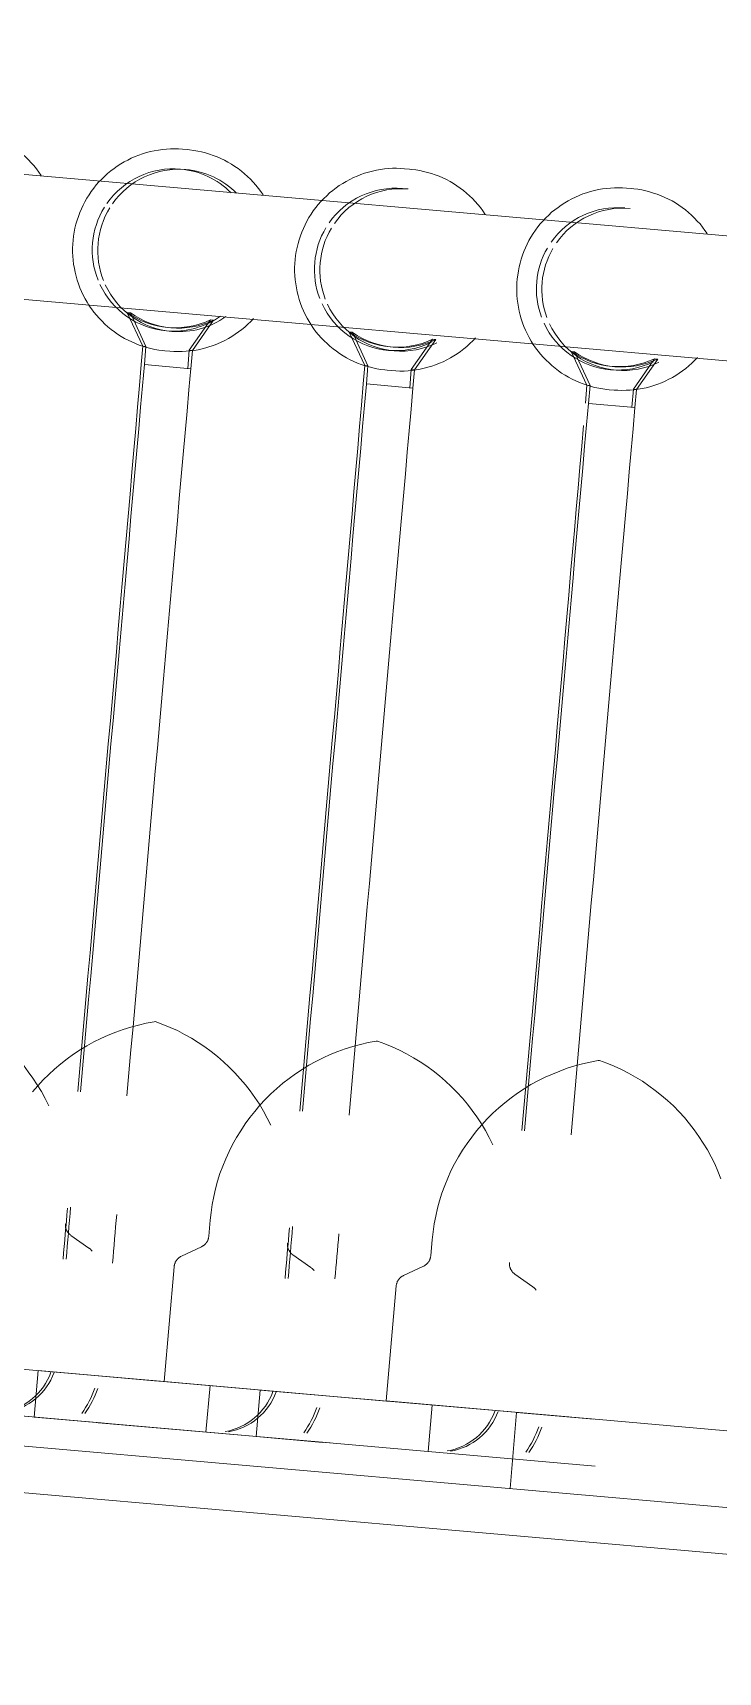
# Model space of a CAD drawing. Header units: millimetres. Extents: x 4237772 to 4686020, y -673 to 29459.
# Drawn here: x 4342381.6 to 4342425.6, y 16841.5 to 16946.8 of the extents above; entities that cross this region are included whole.
import ezdxf

# ---------------------------------------------------------------- set-up
doc = ezdxf.new("R2010")
doc.units = ezdxf.units.MM
doc.layers.add('Q-SPCQ', color=91, linetype='Continuous', lineweight=5)

# ---------------------------------------------------------------- blocks, each defined once
blk = doc.blocks.new('Static Line_Sayfa_Metal Deck_Pan Mount - Up to 15 _ pitch - Max 2 Users-1848787-SECTION - GRIDS C4-C5')
at = {"layer": 'Q-SPCQ'}
for p, q in [((4342462.49, 16930.58), (4342276.94, 16946.82)), ((4342391.5, 16939.31), (4342391.19, 16939.33)), ((4342276.24, 16938.85), (4342461.8, 16922.62)), ((4342405.78, 16938.06), (4342405.46, 16938.08)), ((4342420.05, 16936.81), (4342419.73, 16936.84)), ((4342388.63, 16926.68), (4342387.63, 16928.83)), ((4342387.63, 16928.83), (4342387.83, 16928.82)), ((4342387.83, 16928.82), (4342388.83, 16926.66)), ((4342392.98, 16928.36), (4342391.62, 16926.42)), ((4342391.82, 16926.4), (4342393.18, 16928.35)), ((4342392.98, 16928.36), (4342393.18, 16928.35)), ((4342402.9, 16925.43), (4342401.9, 16927.58)), ((4342401.9, 16927.58), (4342402.1, 16927.57)), ((4342402.1, 16927.57), (4342403.1, 16925.41)), ((4342388.53, 16925.51), (4342388.63, 16926.68)), ((4342388.63, 16926.68), (4342388.83, 16926.66)), ((4342388.83, 16926.66), (4342388.73, 16925.49)), ((4342390.05, 16926.38), (4342390.37, 16926.35)), ((4342391.62, 16926.42), (4342391.52, 16925.25)), ((4342391.62, 16926.42), (4342391.82, 16926.4)), ((4342391.72, 16925.23), (4342391.82, 16926.4)), ((4342407.26, 16927.12), (4342405.89, 16925.17)), ((4342406.09, 16925.15), (4342407.46, 16927.1)), ((4342407.26, 16927.12), (4342407.46, 16927.1)), ((4342417.18, 16924.18), (4342416.17, 16926.34)), ((4342416.17, 16926.34), (4342416.37, 16926.32)), ((4342416.37, 16926.32), (4342417.38, 16924.16)), ((4342388.73, 16925.49), (4342391.72, 16925.23)), ((4342402.8, 16924.26), (4342402.9, 16925.43)), ((4342402.9, 16925.43), (4342403.1, 16925.41)), ((4342403.1, 16925.41), (4342403, 16924.25)), ((4342421.53, 16925.87), (4342420.17, 16923.92)), ((4342420.37, 16923.9), (4342421.73, 16925.85)), ((4342421.53, 16925.87), (4342421.73, 16925.85)), ((4342403, 16924.25), (4342405.99, 16923.98)), ((4342404.33, 16925.13), (4342404.64, 16925.11)), ((4342405.89, 16925.17), (4342405.79, 16924)), ((4342405.89, 16925.17), (4342406.09, 16925.15)), ((4342405.99, 16923.98), (4342406.09, 16925.15)), ((4342417.08, 16923.01), (4342417.18, 16924.18)), ((4342417.18, 16924.18), (4342417.38, 16924.16)), ((4342417.38, 16924.16), (4342417.28, 16923)), ((4342418.6, 16923.88), (4342418.92, 16923.86)), ((4342420.17, 16923.92), (4342420.06, 16922.75)), ((4342420.17, 16923.92), (4342420.37, 16923.9)), ((4342420.26, 16922.74), (4342420.37, 16923.9)), ((4342417.28, 16923), (4342420.26, 16922.74)), ((4342392.96, 16870.5), (4342392.87, 16869.48)), ((4342385.16, 16868.72), (4342384, 16869.53)), ((4342392.4, 16868.8), (4342391.12, 16868.2)), ((4342407.23, 16869.25), (4342407.14, 16868.23)), ((4342390.64, 16867.52), (4342390, 16860.14)), ((4342399.43, 16867.47), (4342398.27, 16868.28)), ((4342406.67, 16867.55), (4342405.39, 16866.95)), ((4342404.92, 16866.28), (4342404.27, 16858.89)), ((4342413.7, 16866.23), (4342412.55, 16867.04)), ((4342367.63, 16862.09), (4342390.27, 16860.11)), ((4342375.72, 16861.38), (4342390.25, 16860.11)), ((4342381.9, 16860.84), (4342381.64, 16857.85)), ((4342381.9, 16860.84), (4342389.61, 16860.17)), ((4342381.9, 16860.84), (4342404.54, 16858.86)), ((4342390, 16860.14), (4342404.53, 16858.86)), ((4342392.69, 16856.89), (4342392.96, 16859.88)), ((4342396.18, 16859.59), (4342395.91, 16856.61)), ((4342396.18, 16859.59), (4342403.88, 16858.92)), ((4342396.18, 16859.59), (4342416.02, 16857.86)), ((4342404.27, 16858.89), (4342416, 16857.86)), ((4342386.4, 16857.44), (4342371.49, 16858.74)), ((4342386.6, 16857.42), (4342371.62, 16858.73)), ((4342386.6, 16857.42), (4342372.33, 16858.67)), ((4342385.96, 16857.48), (4342381.64, 16857.85)), ((4342385.92, 16857.48), (4342381.64, 16857.85)), ((4342406.97, 16855.64), (4342407.23, 16858.63)), ((4342412.66, 16858.15), (4342412.24, 16853.26)), ((4342417.63, 16857.72), (4342412.66, 16858.15)), ((4342412.66, 16858.15), (4342412.81, 16858.14)), ((4342412.81, 16858.14), (4342412.96, 16858.13)), ((4342417.96, 16857.69), (4342412.96, 16858.13)), ((4342515.06, 16844.26), (4342370.87, 16856.88)), ((4342400.67, 16856.19), (4342385.77, 16857.49)), ((4342385.77, 16857.49), (4342385.89, 16857.48)), ((4342400.87, 16856.17), (4342385.89, 16857.48)), ((4342400.87, 16856.17), (4342386.6, 16857.42)), ((4342417.96, 16857.69), (4342442.86, 16855.51)), ((4342400.23, 16856.23), (4342395.91, 16856.61)), ((4342400.19, 16856.23), (4342395.91, 16856.61)), ((4342417.7, 16854.7), (4342400.87, 16856.17)), ((4342372.7, 16853.71), (4342512.7, 16841.46))]:
    blk.add_line(p, q, dxfattribs=at)
at = {"layer": 'Q-SPCQ', "flags": 128}
for points in [[(4342382.09, 16937.65), (4342381.95, 16937.87), (4342381.79, 16938.07), (4342381.63, 16938.28), (4342381.46, 16938.47), (4342381.28, 16938.66), (4342381.09, 16938.84), (4342380.89, 16939.01), (4342380.69, 16939.18), (4342380.49, 16939.34), (4342380.27, 16939.48), (4342380.05, 16939.62), (4342379.83, 16939.75), (4342379.6, 16939.88), (4342379.37, 16939.99), (4342379.13, 16940.09), (4342378.89, 16940.19), (4342378.64, 16940.27), (4342378.39, 16940.34), (4342378.14, 16940.41), (4342377.88, 16940.46), (4342377.63, 16940.51), (4342377.37, 16940.54), (4342377.23, 16940.55)], [(4342391.19, 16939.33), (4342390.93, 16939.35), (4342390.67, 16939.36), (4342390.41, 16939.35), (4342390.15, 16939.34), (4342389.89, 16939.32), (4342389.63, 16939.28), (4342389.37, 16939.24), (4342389.12, 16939.18), (4342388.87, 16939.12), (4342388.62, 16939.04), (4342388.37, 16938.96), (4342388.13, 16938.86), (4342387.89, 16938.76), (4342387.66, 16938.64), (4342387.43, 16938.52), (4342387.21, 16938.39), (4342386.99, 16938.25), (4342386.78, 16938.1), (4342386.57, 16937.94), (4342386.37, 16937.78), (4342386.18, 16937.6), (4342385.99, 16937.42), (4342385.81, 16937.23), (4342385.64, 16937.04), (4342385.48, 16936.83), (4342385.32, 16936.62), (4342385.18, 16936.41), (4342385.04, 16936.19), (4342384.91, 16935.96), (4342384.79, 16935.73), (4342384.68, 16935.5), (4342384.58, 16935.26), (4342384.49, 16935.01), (4342384.41, 16934.77), (4342384.33, 16934.52), (4342384.27, 16934.26), (4342384.22, 16934.01), (4342384.18, 16933.75), (4342384.15, 16933.49), (4342384.13, 16933.23), (4342384.12, 16932.97), (4342384.12, 16932.71), (4342384.13, 16932.46), (4342384.15, 16932.2), (4342384.18, 16931.94), (4342384.23, 16931.68), (4342384.28, 16931.43), (4342384.34, 16931.17), (4342384.41, 16930.92), (4342384.5, 16930.68), (4342384.59, 16930.43), (4342384.69, 16930.2), (4342384.8, 16929.96), (4342384.92, 16929.73), (4342385.05, 16929.5), (4342385.19, 16929.28), (4342385.34, 16929.07), (4342385.49, 16928.86), (4342385.66, 16928.66), (4342385.83, 16928.47), (4342386.01, 16928.28), (4342386.19, 16928.1), (4342386.39, 16927.92), (4342386.59, 16927.76), (4342386.8, 16927.6), (4342387.01, 16927.45), (4342387.23, 16927.31), (4342387.45, 16927.18), (4342387.68, 16927.06), (4342387.92, 16926.95), (4342388.15, 16926.84), (4342388.4, 16926.75), (4342388.64, 16926.67), (4342388.89, 16926.59), (4342389.14, 16926.53), (4342389.4, 16926.47), (4342389.66, 16926.43), (4342389.91, 16926.4), (4342390.05, 16926.38)], [(4342396.37, 16936.4), (4342396.22, 16936.62), (4342396.06, 16936.82), (4342395.9, 16937.03), (4342395.73, 16937.22), (4342395.55, 16937.41), (4342395.36, 16937.59), (4342395.17, 16937.76), (4342394.97, 16937.93), (4342394.76, 16938.09), (4342394.55, 16938.23), (4342394.33, 16938.38), (4342394.1, 16938.51), (4342393.87, 16938.63), (4342393.64, 16938.74), (4342393.4, 16938.84), (4342393.16, 16938.94), (4342392.91, 16939.02), (4342392.66, 16939.1), (4342392.41, 16939.16), (4342392.16, 16939.21), (4342391.9, 16939.26), (4342391.64, 16939.29), (4342391.5, 16939.31)], [(4342405.46, 16938.08), (4342405.2, 16938.1), (4342404.94, 16938.11), (4342404.68, 16938.11), (4342404.42, 16938.09), (4342404.16, 16938.07), (4342403.9, 16938.03), (4342403.65, 16937.99), (4342403.39, 16937.93), (4342403.14, 16937.87), (4342402.89, 16937.79), (4342402.65, 16937.71), (4342402.4, 16937.61), (4342402.17, 16937.51), (4342401.93, 16937.4), (4342401.7, 16937.27), (4342401.48, 16937.14), (4342401.26, 16937), (4342401.05, 16936.85), (4342400.84, 16936.69), (4342400.64, 16936.53), (4342400.45, 16936.35), (4342400.26, 16936.17), (4342400.08, 16935.98), (4342399.91, 16935.79), (4342399.75, 16935.58), (4342399.59, 16935.38), (4342399.45, 16935.16), (4342399.31, 16934.94), (4342399.18, 16934.71), (4342399.06, 16934.48), (4342398.95, 16934.25), (4342398.85, 16934.01), (4342398.76, 16933.76), (4342398.68, 16933.52), (4342398.61, 16933.27), (4342398.55, 16933.02), (4342398.49, 16932.76), (4342398.45, 16932.5), (4342398.42, 16932.25), (4342398.4, 16931.99), (4342398.39, 16931.73), (4342398.39, 16931.47), (4342398.4, 16931.21), (4342398.43, 16930.95), (4342398.46, 16930.69), (4342398.5, 16930.43), (4342398.55, 16930.18), (4342398.61, 16929.93), (4342398.69, 16929.68), (4342398.77, 16929.43), (4342398.86, 16929.19), (4342398.96, 16928.95), (4342399.07, 16928.71), (4342399.19, 16928.48), (4342399.32, 16928.26), (4342399.46, 16928.04), (4342399.61, 16927.82), (4342399.76, 16927.61), (4342399.93, 16927.41), (4342400.1, 16927.22), (4342400.28, 16927.03), (4342400.47, 16926.85), (4342400.66, 16926.67), (4342400.86, 16926.51), (4342401.07, 16926.35), (4342401.28, 16926.2), (4342401.5, 16926.06), (4342401.73, 16925.93), (4342401.95, 16925.81), (4342402.19, 16925.7), (4342402.43, 16925.59), (4342402.67, 16925.5), (4342402.92, 16925.42), (4342403.17, 16925.34), (4342403.42, 16925.28), (4342403.67, 16925.22), (4342403.93, 16925.18), (4342404.19, 16925.15), (4342404.33, 16925.13)], [(4342410.64, 16935.15), (4342410.49, 16935.37), (4342410.34, 16935.58), (4342410.17, 16935.78), (4342410, 16935.97), (4342409.82, 16936.16), (4342409.63, 16936.34), (4342409.44, 16936.52), (4342409.24, 16936.68), (4342409.03, 16936.84), (4342408.82, 16936.99), (4342408.6, 16937.13), (4342408.38, 16937.26), (4342408.15, 16937.38), (4342407.91, 16937.49), (4342407.67, 16937.6), (4342407.43, 16937.69), (4342407.18, 16937.77), (4342406.94, 16937.85), (4342406.68, 16937.91), (4342406.43, 16937.97), (4342406.17, 16938.01), (4342405.92, 16938.04), (4342405.78, 16938.06)], [(4342419.73, 16936.84), (4342419.47, 16936.85), (4342419.21, 16936.86), (4342418.95, 16936.86), (4342418.69, 16936.84), (4342418.43, 16936.82), (4342418.18, 16936.78), (4342417.92, 16936.74), (4342417.67, 16936.68), (4342417.41, 16936.62), (4342417.16, 16936.54), (4342416.92, 16936.46), (4342416.68, 16936.37), (4342416.44, 16936.26), (4342416.2, 16936.15), (4342415.98, 16936.02), (4342415.75, 16935.89), (4342415.53, 16935.75), (4342415.32, 16935.6), (4342415.11, 16935.44), (4342414.91, 16935.28), (4342414.72, 16935.1), (4342414.53, 16934.92), (4342414.36, 16934.73), (4342414.18, 16934.54), (4342414.02, 16934.34), (4342413.87, 16934.13), (4342413.72, 16933.91), (4342413.58, 16933.69), (4342413.45, 16933.47), (4342413.33, 16933.23), (4342413.22, 16933), (4342413.12, 16932.76), (4342413.03, 16932.52), (4342412.95, 16932.27), (4342412.88, 16932.02), (4342412.82, 16931.77), (4342412.77, 16931.51), (4342412.73, 16931.25), (4342412.7, 16931), (4342412.68, 16930.74), (4342412.67, 16930.48), (4342412.67, 16930.22), (4342412.68, 16929.96), (4342412.7, 16929.7), (4342412.73, 16929.44), (4342412.77, 16929.18), (4342412.82, 16928.93), (4342412.89, 16928.68), (4342412.96, 16928.43), (4342413.04, 16928.18), (4342413.13, 16927.94), (4342413.23, 16927.7), (4342413.35, 16927.46), (4342413.47, 16927.23), (4342413.6, 16927.01), (4342413.73, 16926.79), (4342413.88, 16926.57), (4342414.04, 16926.36), (4342414.2, 16926.16), (4342414.37, 16925.97), (4342414.55, 16925.78), (4342414.74, 16925.6), (4342414.93, 16925.43), (4342415.13, 16925.26), (4342415.34, 16925.1), (4342415.55, 16924.95), (4342415.77, 16924.81), (4342416, 16924.68), (4342416.23, 16924.56), (4342416.46, 16924.45), (4342416.7, 16924.35), (4342416.94, 16924.25), (4342417.19, 16924.17), (4342417.44, 16924.09), (4342417.69, 16924.03), (4342417.94, 16923.98), (4342418.2, 16923.93), (4342418.46, 16923.9), (4342418.6, 16923.88)], [(4342424.91, 16933.91), (4342424.76, 16934.12), (4342424.61, 16934.33), (4342424.45, 16934.53), (4342424.27, 16934.72), (4342424.09, 16934.91), (4342423.91, 16935.09), (4342423.71, 16935.27), (4342423.51, 16935.43), (4342423.31, 16935.59), (4342423.09, 16935.74), (4342422.87, 16935.88), (4342422.65, 16936.01), (4342422.42, 16936.13), (4342422.18, 16936.24), (4342421.95, 16936.35), (4342421.7, 16936.44), (4342421.46, 16936.52), (4342421.21, 16936.6), (4342420.96, 16936.66), (4342420.7, 16936.72), (4342420.45, 16936.76), (4342420.19, 16936.79), (4342420.05, 16936.81)], [(4342390.37, 16926.35), (4342390.63, 16926.34), (4342390.89, 16926.33), (4342391.15, 16926.33), (4342391.41, 16926.35), (4342391.67, 16926.37), (4342391.93, 16926.41), (4342392.18, 16926.45), (4342392.44, 16926.51), (4342392.69, 16926.57), (4342392.94, 16926.65), (4342393.18, 16926.73), (4342393.42, 16926.82), (4342393.66, 16926.93), (4342393.9, 16927.04), (4342394.13, 16927.17), (4342394.35, 16927.3), (4342394.57, 16927.44), (4342394.78, 16927.59), (4342394.99, 16927.75), (4342395.19, 16927.91), (4342395.38, 16928.09), (4342395.57, 16928.27), (4342395.74, 16928.46)], [(4342404.64, 16925.11), (4342404.9, 16925.09), (4342405.16, 16925.08), (4342405.42, 16925.08), (4342405.68, 16925.1), (4342405.94, 16925.12), (4342406.2, 16925.16), (4342406.45, 16925.2), (4342406.71, 16925.26), (4342406.96, 16925.32), (4342407.21, 16925.4), (4342407.45, 16925.48), (4342407.7, 16925.58), (4342407.93, 16925.68), (4342408.17, 16925.79), (4342408.4, 16925.92), (4342408.62, 16926.05), (4342408.84, 16926.19), (4342409.05, 16926.34), (4342409.26, 16926.5), (4342409.46, 16926.66), (4342409.65, 16926.84), (4342409.84, 16927.02), (4342410.02, 16927.21)], [(4342418.92, 16923.86), (4342419.17, 16923.84), (4342419.43, 16923.83), (4342419.69, 16923.84), (4342419.95, 16923.85), (4342420.21, 16923.87), (4342420.47, 16923.91), (4342420.73, 16923.95), (4342420.98, 16924.01), (4342421.23, 16924.07), (4342421.48, 16924.15), (4342421.73, 16924.23), (4342421.97, 16924.33), (4342422.21, 16924.43), (4342422.44, 16924.55), (4342422.67, 16924.67), (4342422.89, 16924.8), (4342423.11, 16924.94), (4342423.33, 16925.09), (4342423.53, 16925.25), (4342423.73, 16925.41), (4342423.93, 16925.59), (4342424.11, 16925.77), (4342424.29, 16925.96)], [(4342375.16, 16884.52), (4342375.64, 16884.34), (4342376.11, 16884.15), (4342376.58, 16883.93), (4342377.04, 16883.7), (4342377.48, 16883.45), (4342377.92, 16883.18), (4342378.34, 16882.9), (4342378.76, 16882.59), (4342379.16, 16882.28), (4342379.54, 16881.94), (4342379.92, 16881.59), (4342380.28, 16881.23), (4342380.62, 16880.85), (4342380.95, 16880.46), (4342381.27, 16880.05), (4342381.56, 16879.64), (4342381.84, 16879.21), (4342382.11, 16878.77), (4342382.35, 16878.32), (4342382.58, 16877.86)], [(4342381.54, 16878.75), (4342381.88, 16879.14), (4342382.22, 16879.52), (4342382.59, 16879.88), (4342382.96, 16880.22), (4342383.35, 16880.55), (4342383.76, 16880.87), (4342384.17, 16881.17), (4342384.6, 16881.45), (4342385.04, 16881.71), (4342385.49, 16881.96), (4342385.94, 16882.19), (4342386.41, 16882.4), (4342386.89, 16882.59), (4342387.37, 16882.76), (4342387.86, 16882.92), (4342388.35, 16883.05), (4342388.85, 16883.16), (4342389.35, 16883.26), (4342389.43, 16883.27)], [(4342389.43, 16883.27), (4342389.91, 16883.09), (4342390.39, 16882.9), (4342390.85, 16882.69), (4342391.31, 16882.45), (4342391.75, 16882.2), (4342392.19, 16881.93), (4342392.62, 16881.65), (4342393.03, 16881.35), (4342393.43, 16881.03), (4342393.82, 16880.69), (4342394.19, 16880.34), (4342394.55, 16879.98), (4342394.89, 16879.6), (4342395.22, 16879.21), (4342395.54, 16878.81), (4342395.83, 16878.39), (4342396.12, 16877.96), (4342396.38, 16877.52), (4342396.62, 16877.07), (4342396.85, 16876.61)], [(4342392.96, 16870.5), (4342393.02, 16871.01), (4342393.09, 16871.51), (4342393.19, 16872.02), (4342393.3, 16872.52), (4342393.44, 16873.01), (4342393.59, 16873.5), (4342393.77, 16873.98), (4342393.96, 16874.45), (4342394.17, 16874.92), (4342394.4, 16875.37), (4342394.65, 16875.82), (4342394.92, 16876.26), (4342395.2, 16876.69), (4342395.5, 16877.1), (4342395.82, 16877.5), (4342396.15, 16877.89), (4342396.5, 16878.27), (4342396.86, 16878.63), (4342397.24, 16878.97), (4342397.63, 16879.31), (4342398.03, 16879.62), (4342398.45, 16879.92), (4342398.87, 16880.2), (4342399.31, 16880.47), (4342399.76, 16880.71), (4342400.22, 16880.94), (4342400.68, 16881.15), (4342401.16, 16881.34), (4342401.64, 16881.52), (4342402.13, 16881.67), (4342402.62, 16881.8), (4342403.12, 16881.92), (4342403.63, 16882.01), (4342403.71, 16882.02)], [(4342403.71, 16882.02), (4342404.19, 16881.85), (4342404.66, 16881.65), (4342405.13, 16881.44), (4342405.58, 16881.2), (4342406.03, 16880.95), (4342406.46, 16880.69), (4342406.89, 16880.4), (4342407.3, 16880.1), (4342407.7, 16879.78), (4342408.09, 16879.44), (4342408.46, 16879.1), (4342408.82, 16878.73), (4342409.17, 16878.35), (4342409.5, 16877.96), (4342409.81, 16877.56), (4342410.11, 16877.14), (4342410.39, 16876.71), (4342410.65, 16876.27), (4342410.9, 16875.82), (4342411.12, 16875.36)], [(4342407.23, 16869.25), (4342407.29, 16869.76), (4342407.36, 16870.27), (4342407.46, 16870.77), (4342407.57, 16871.27), (4342407.71, 16871.76), (4342407.86, 16872.25), (4342408.04, 16872.73), (4342408.23, 16873.2), (4342408.44, 16873.67), (4342408.67, 16874.13), (4342408.92, 16874.57), (4342409.19, 16875.01), (4342409.47, 16875.44), (4342409.77, 16875.85), (4342410.09, 16876.25), (4342410.42, 16876.64), (4342410.77, 16877.02), (4342411.13, 16877.38), (4342411.51, 16877.73), (4342411.9, 16878.06), (4342412.3, 16878.37), (4342412.72, 16878.67), (4342413.15, 16878.95), (4342413.58, 16879.22), (4342414.03, 16879.46), (4342414.49, 16879.69), (4342414.96, 16879.9), (4342415.43, 16880.09), (4342415.91, 16880.27), (4342416.4, 16880.42), (4342416.9, 16880.55), (4342417.39, 16880.67), (4342417.9, 16880.76), (4342417.98, 16880.77)], [(4342417.98, 16880.77), (4342418.46, 16880.6), (4342418.93, 16880.4), (4342419.4, 16880.19), (4342419.85, 16879.96), (4342420.3, 16879.7), (4342420.74, 16879.44), (4342421.16, 16879.15), (4342421.57, 16878.85), (4342421.97, 16878.53), (4342422.36, 16878.2), (4342422.74, 16877.85), (4342423.1, 16877.48), (4342423.44, 16877.1), (4342423.77, 16876.71), (4342424.08, 16876.31), (4342424.38, 16875.89), (4342424.66, 16875.46), (4342424.92, 16875.02), (4342425.17, 16874.57), (4342425.4, 16874.12), (4342425.6, 16873.65), (4342425.79, 16873.17)], [(4342383.65, 16870.28), (4342383.65, 16870.25), (4342383.65, 16870.22), (4342383.65, 16870.18), (4342383.65, 16870.15), (4342383.66, 16870.12), (4342383.66, 16870.08), (4342383.67, 16870.05), (4342383.67, 16870.02), (4342383.68, 16869.99), (4342383.69, 16869.96), (4342383.7, 16869.92), (4342383.71, 16869.89), (4342383.73, 16869.86), (4342383.74, 16869.83), (4342383.76, 16869.81), (4342383.77, 16869.78), (4342383.79, 16869.75), (4342383.81, 16869.72), (4342383.83, 16869.7), (4342383.85, 16869.67), (4342383.87, 16869.65), (4342383.9, 16869.62), (4342383.92, 16869.6), (4342383.95, 16869.58), (4342383.97, 16869.56), (4342384, 16869.54)], [(4342392.4, 16868.8), (4342392.43, 16868.81), (4342392.46, 16868.83), (4342392.48, 16868.85), (4342392.51, 16868.86), (4342392.54, 16868.88), (4342392.57, 16868.9), (4342392.59, 16868.92), (4342392.62, 16868.95), (4342392.64, 16868.97), (4342392.66, 16868.99), (4342392.68, 16869.02), (4342392.7, 16869.04), (4342392.72, 16869.07), (4342392.74, 16869.1), (4342392.76, 16869.13), (4342392.78, 16869.16), (4342392.79, 16869.19), (4342392.8, 16869.22), (4342392.82, 16869.25), (4342392.83, 16869.28), (4342392.84, 16869.31), (4342392.85, 16869.34), (4342392.86, 16869.37), (4342392.86, 16869.4), (4342392.87, 16869.44), (4342392.87, 16869.47)], [(4342385.16, 16868.72), (4342385.19, 16868.7), (4342385.21, 16868.68), (4342385.24, 16868.66), (4342385.26, 16868.64), (4342385.28, 16868.62), (4342385.31, 16868.59), (4342385.33, 16868.57), (4342385.35, 16868.54), (4342385.37, 16868.51)], [(4342397.93, 16869.03), (4342397.92, 16869), (4342397.92, 16868.97), (4342397.92, 16868.93), (4342397.92, 16868.9), (4342397.93, 16868.87), (4342397.93, 16868.84), (4342397.94, 16868.8), (4342397.94, 16868.77), (4342397.95, 16868.74), (4342397.96, 16868.71), (4342397.97, 16868.68), (4342397.99, 16868.65), (4342398, 16868.62), (4342398.01, 16868.59), (4342398.03, 16868.56), (4342398.05, 16868.53), (4342398.06, 16868.5), (4342398.08, 16868.47), (4342398.1, 16868.45), (4342398.12, 16868.42), (4342398.15, 16868.4), (4342398.17, 16868.37), (4342398.19, 16868.35), (4342398.22, 16868.33), (4342398.24, 16868.31), (4342398.27, 16868.29)], [(4342390.64, 16867.52), (4342390.65, 16867.56), (4342390.65, 16867.59), (4342390.66, 16867.62), (4342390.67, 16867.66), (4342390.67, 16867.69), (4342390.68, 16867.72), (4342390.7, 16867.75), (4342390.71, 16867.78), (4342390.72, 16867.81), (4342390.74, 16867.84), (4342390.75, 16867.87), (4342390.77, 16867.9), (4342390.79, 16867.92), (4342390.81, 16867.95), (4342390.83, 16867.98), (4342390.85, 16868), (4342390.87, 16868.03), (4342390.9, 16868.05), (4342390.92, 16868.07), (4342390.94, 16868.09), (4342390.97, 16868.11), (4342391, 16868.13), (4342391.03, 16868.15), (4342391.05, 16868.17), (4342391.08, 16868.18), (4342391.11, 16868.2)], [(4342399.43, 16867.47), (4342399.46, 16867.46), (4342399.48, 16867.43), (4342399.51, 16867.41), (4342399.53, 16867.39), (4342399.56, 16867.37), (4342399.58, 16867.34), (4342399.6, 16867.32), (4342399.62, 16867.29), (4342399.64, 16867.26)], [(4342406.67, 16867.55), (4342406.7, 16867.56), (4342406.73, 16867.58), (4342406.76, 16867.6), (4342406.79, 16867.62), (4342406.81, 16867.63), (4342406.84, 16867.65), (4342406.86, 16867.68), (4342406.89, 16867.7), (4342406.91, 16867.72), (4342406.93, 16867.75), (4342406.96, 16867.77), (4342406.98, 16867.8), (4342407, 16867.82), (4342407.01, 16867.85), (4342407.03, 16867.88), (4342407.05, 16867.91), (4342407.06, 16867.94), (4342407.08, 16867.97), (4342407.09, 16868), (4342407.1, 16868.03), (4342407.11, 16868.06), (4342407.12, 16868.09), (4342407.13, 16868.12), (4342407.13, 16868.16), (4342407.14, 16868.19), (4342407.14, 16868.22)], [(4342412.2, 16867.78), (4342412.2, 16867.75), (4342412.2, 16867.72), (4342412.2, 16867.69), (4342412.2, 16867.65), (4342412.2, 16867.62), (4342412.21, 16867.59), (4342412.21, 16867.55), (4342412.22, 16867.52), (4342412.23, 16867.49), (4342412.24, 16867.46), (4342412.25, 16867.43), (4342412.26, 16867.4), (4342412.27, 16867.37), (4342412.29, 16867.34), (4342412.3, 16867.31), (4342412.32, 16867.28), (4342412.34, 16867.25), (4342412.36, 16867.22), (4342412.38, 16867.2), (4342412.4, 16867.17), (4342412.42, 16867.15), (4342412.44, 16867.12), (4342412.47, 16867.1), (4342412.49, 16867.08), (4342412.52, 16867.06), (4342412.54, 16867.04)], [(4342404.92, 16866.28), (4342404.92, 16866.31), (4342404.92, 16866.34), (4342404.93, 16866.37), (4342404.94, 16866.41), (4342404.95, 16866.44), (4342404.96, 16866.47), (4342404.97, 16866.5), (4342404.98, 16866.53), (4342404.99, 16866.56), (4342405.01, 16866.59), (4342405.03, 16866.62), (4342405.04, 16866.65), (4342405.06, 16866.68), (4342405.08, 16866.7), (4342405.1, 16866.73), (4342405.12, 16866.75), (4342405.14, 16866.78), (4342405.17, 16866.8), (4342405.19, 16866.82), (4342405.22, 16866.85), (4342405.24, 16866.87), (4342405.27, 16866.88), (4342405.3, 16866.9), (4342405.33, 16866.92), (4342405.36, 16866.94), (4342405.39, 16866.95)], [(4342413.7, 16866.23), (4342413.73, 16866.21), (4342413.76, 16866.19), (4342413.78, 16866.16), (4342413.81, 16866.14), (4342413.83, 16866.12), (4342413.85, 16866.09), (4342413.87, 16866.07), (4342413.89, 16866.04), (4342413.91, 16866.02)]]:
    blk.add_lwpolyline(points, dxfattribs=at)
at = {"layer": 'Q-SPCQ'}
for centre, major_axis, ratio, start_param, end_param in [((4342390.6, 16932.86), (0.45, 5.2), 0.999997, 0.000004, 1.047201), ((4342390.95, 16932.83), (0.45, 5.2), 0.999997, 6.28316, 7.330357), ((4342390.6, 16932.86), (0.45, 5.2), 0.999997, 5.578885, 6.283164), ((4342390.95, 16932.83), (0.45, 5.2), 0.999997, 5.57888, 6.283158), ((4342404.88, 16931.61), (0.45, 5.2), 0.999997, 0.000001, 1.047199), ((4342405.23, 16931.58), (0.45, 5.2), 0.999997, 6.283172, 7.330369), ((4342390.6, 16932.86), (0.45, 5.2), 0.999997, 1.104247, 2.037338), ((4342390.95, 16932.83), (0.45, 5.2), 0.999997, 1.104558, 2.03702), ((4342419.15, 16930.36), (0.46, 5.2), 0.999997, 0.00003, 1.047227), ((4342419.5, 16930.33), (0.45, 5.2), 0.999997, 0.000012, 1.04721), ((4342404.88, 16931.61), (0.45, 5.2), 0.999997, 1.117064, 2.024496), ((4342405.23, 16931.58), (0.45, 5.2), 0.999997, 1.117365, 2.024167), ((4342419.15, 16930.36), (0.45, 5.2), 0.999997, 1.129899, 2.011671), ((4342419.5, 16930.33), (0.45, 5.2), 0.999997, 1.130208, 2.011351), ((4342390.6, 16932.86), (0.45, 5.2), 0.999997, 2.094403, 3.1416), ((4342390.95, 16932.83), (0.46, 5.2), 0.999997, 2.094425, 3.141622), ((4342390.71, 16933.19), (0.47, 5.31), 0.999997, 2.613454, 3.669788), ((4342390.91, 16933.17), (0.47, 5.31), 0.999997, 2.613447, 3.669781), ((4342390.6, 16932.86), (0.45, 5.2), 0.999997, 3.141594, 3.845872), ((4342390.95, 16932.83), (0.45, 5.2), 0.999997, 3.14161, 3.845888), ((4342404.88, 16931.61), (0.45, 5.2), 0.999997, 2.094403, 3.1416), ((4342405.23, 16931.58), (0.45, 5.2), 0.999997, 2.094397, 3.141594), ((4342404.98, 16931.94), (0.46, 5.31), 0.999997, 2.613418, 3.669751), ((4342405.18, 16931.92), (0.46, 5.31), 0.999997, 2.613408, 3.669742), ((4342419.15, 16930.36), (0.45, 5.2), 0.999997, 2.094403, 3.1416), ((4342419.5, 16930.33), (0.45, 5.2), 0.999997, 2.094397, 3.141594), ((4342404.88, 16931.61), (0.45, 5.2), 0.999997, 3.141594, 3.685515), ((4342405.23, 16931.58), (0.45, 5.2), 0.999997, 3.141612, 3.685533), ((4342419.25, 16930.69), (0.46, 5.31), 0.999997, 2.613418, 3.669751), ((4342419.45, 16930.67), (0.47, 5.31), 0.999997, 2.613447, 3.66978), ((4342385.67, 16894.64), (6.1, 69.73), 0.002511, 4.482998, 5.171172), ((4342386.19, 16894.6), (6.1, 69.73), 0.002511, 1.112013, 1.800188), ((4342389.17, 16894.34), (6.1, 69.73), 0.002511, 1.112013, 1.800188), ((4342419.15, 16930.36), (0.45, 5.2), 0.999997, 3.141596, 3.685518), ((4342419.5, 16930.33), (0.45, 5.2), 0.999997, 3.141611, 3.685533), ((4342399.94, 16893.39), (6.1, 69.73), 0.002511, 4.482998, 5.171172), ((4342400.46, 16893.35), (6.1, 69.73), 0.002511, 1.112013, 1.800188), ((4342403.45, 16893.09), (6.1, 69.73), 0.002511, 1.112013, 1.800188), ((4342414.73, 16892.1), (6.1, 69.73), 0.002511, 1.112013, 1.800188), ((4342417.72, 16891.84), (6.1, 69.73), 0.002511, 1.112013, 1.800188), ((4342414.22, 16892.15), (6.1, 69.73), 0.002511, 4.482998, 5.148403), ((4342385.67, 16894.64), (6.1, 69.73), 0.002511, 4.320797, 4.370837), ((4342386.19, 16894.6), (6.1, 69.73), 0.002511, 1.910942, 1.962388), ((4342389.17, 16894.34), (6.1, 69.73), 0.002511, 1.914257, 1.962388), ((4342399.94, 16893.39), (6.1, 69.73), 0.002511, 4.320797, 4.370837), ((4342400.46, 16893.35), (6.1, 69.73), 0.002511, 1.910942, 1.962388), ((4342403.45, 16893.09), (6.1, 69.73), 0.002511, 1.914257, 1.958557), ((4342378.97, 16862.1), (0.35, 3.98), 0.999997, 3.403371, 4.450569), ((4342379.17, 16862.09), (0.35, 3.98), 0.999997, 3.40337, 4.450567), ((4342378.97, 16862.1), (0.61, 6.97), 0.999997, 4.188799, 4.450598), ((4342379.17, 16862.09), (0.61, 6.97), 0.999997, 4.188795, 4.450594), ((4342393.24, 16860.86), (0.35, 3.98), 0.999997, 3.403384, 4.450582), ((4342393.44, 16860.84), (0.35, 3.98), 0.999997, 3.403363, 4.450561), ((4342393.24, 16860.86), (0.61, 6.97), 0.999997, 4.188778, 4.450578), ((4342393.44, 16860.84), (0.61, 6.97), 0.999997, 4.188814, 4.450613), ((4342407.51, 16859.61), (0.35, 3.98), 0.999997, 3.403384, 4.450582), ((4342407.71, 16859.59), (0.35, 3.98), 0.999997, 3.403363, 4.450561), ((4342407.51, 16859.61), (0.61, 6.97), 0.999997, 4.188778, 4.450578), ((4342407.71, 16859.59), (0.61, 6.97), 0.999997, 4.188804, 4.450603)]:
    blk.add_ellipse(centre, major_axis=major_axis, ratio=ratio, start_param=start_param, end_param=end_param, dxfattribs=at)

msp = doc.modelspace()

# ---------------------------------------------------------------- block references
at = {"layer": 'Q-SPCQ'}
msp.add_blockref('Static Line_Sayfa_Metal Deck_Pan Mount - Up to 15 _ pitch - Max 2 Users-1848787-SECTION - GRIDS C4-C5', (0, 0), dxfattribs=at)

doc.saveas('drawing.dxf')
